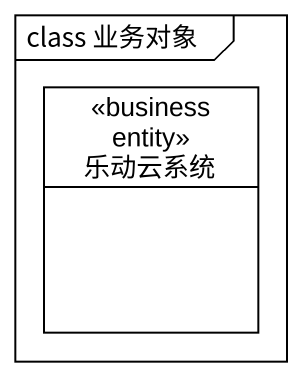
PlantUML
@startuml
mainframe class 业务对象
hide circle
hide empty members
class 乐动云系统 <<business entity>>
@enduml
